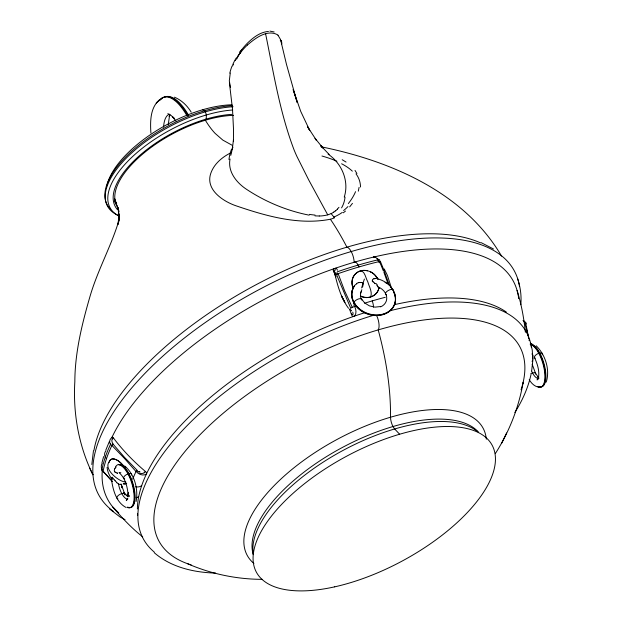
<?xml version="1.0" encoding="UTF-8"?>
<svg xmlns="http://www.w3.org/2000/svg" width="622" height="622" viewBox="0 0 622 622"><rect width="100%" height="100%" fill="white"/><g stroke="black" fill="none" stroke-linecap="round" stroke-linejoin="round"><path stroke-width="0.93" d="M168.282 124.486L169.65 114.697M532.821 359.049L532.93 355.831M91.823 464.525L93.456 450.725M520.808 304.718C521.648 295.839 520.365 286.796 517.527 278.361M531.662 370.899L532.883 360.006L532.222 349.867L530.535 342.947M117.939 224.317L119.276 213.836L119.035 219.341L118.094 207.46L119.012 212.086M230.039 159.014C227.528 171.579 236.492 182.65 246.328 189.181C265.283 201.777 286.835 210.765 309.181 215.165M359.088 187.354L358.311 191.172M136.109 501.495C138.434 489.094 134.609 474.633 125.006 466.189M538.255 378.985C539.873 371.8 537.657 364.399 534.64 357.891M523.164 382.242C518.802 407.612 509.123 431.987 495.291 453.671M379.062 288.173L379.093 287.706M230.257 73.031L229.3 80.899L230.498 87.321M230.785 155.407L232.791 147.064L232.247 149.373L233.522 139.414L233.421 141.544L233.538 129.773L232.504 109.122L229.432 83.014M118.048 224.34L119.424 218.788C111.719 245.363 97.786 269.715 90.034 296.329C81.972 324.124 74.959 352.518 74.834 381.636C72.929 413.397 78.753 446.122 92.896 474.71M101.938 462.861L103.61 456.595M169.619 114.743L169.184 116.446L169.993 114.775M531.048 374.374C528.078 387.972 522.278 400.809 514.829 412.526M362.579 287.107L363.264 284.005L362.68 282.8A2.846 2.713 31.6 0 0 361.351 282.575M361.864 289.681L360.465 293.164M344.254 197.05C349.408 181.088 341.742 163.322 328.136 154.17M114.518 469.074L114.285 470.838L114.852 472.067M105.826 450.095L109.215 441.814M232.628 65.909L233.343 64.276M235.256 60.645L235.435 60.233M532.067 361.452L532.393 360.744M501.705 443.175L506.603 432.982M546.24 382.087C550.206 369.717 545.346 354.734 536.187 345.785M236.687 58.048L237.767 56.369M127.79 498.377L126.274 500.593L127.222 499.458M538.598 377.725L537.081 379.941L538.03 378.806M352.464 203.34L349.681 206.885M338.967 207.328L337.334 209.155M241.608 50.009L240.66 51.121A1.788 1.174 36 0 0 240.193 52.979M120.925 484.227L119.245 484.367L116.78 482.789M159.216 99.986C150.05 108.174 150.197 121.702 150.897 133.046M247.393 45.017C255.043 38.471 266.683 29.273 277.241 34.599A37.724 15.861 -29.3 0 1 278.011 35.229M160.087 99.606L156.239 102.995L162.451 97.786M345.498 211.052L343.313 212.817M360.527 270.881C364.943 270.827 365.713 278.555 367.75 281.68C369.064 286.493 372.601 291.943 370.673 296.958A14.283 13.07 40.3 0 1 360.332 296.189M335.39 210.889L333.719 212.102M356.453 305.868A224.628 99.528 -28.3 0 0 352.27 307.307L350.73 308.201L337.287 276.409L336.424 274.302L338.135 273.649A235.007 104.123 -28.3 0 1 379.42 261.528L380.361 261.38L383.797 269.824M231.555 152.46C222.559 156.76 214.061 163.718 210.757 173.421C205.392 189.228 222.062 200.673 234.945 205.423C265.159 215.787 298.327 225.498 330.406 219.232A35.54 21.669 2.4 0 0 334.62 217.793A35.703 17.183 67.3 0 1 331.114 213.548A21.747 14.43 5.4 0 1 327.724 214.847M373.923 278.524L372.485 279.605L372.384 280.755M360.107 282.598L360.433 282.543A6.166 6.103 66.7 0 1 361.343 282.497M380.337 306.568L374.957 307.144L369.452 305.884L364.671 302.984M125.893 482.073C118.786 481.933 103.05 468.887 109.285 461.703A14.283 7.06 57.3 0 1 122.604 464.961A4.937 4.906 65.6 0 0 120.023 464.455A4.89 4.478 -7 0 0 119.401 464.533A4.914 4.191 -7.8 0 0 118.786 464.712M268.471 31.45C260.159 32.017 253.193 37.561 247.439 43.143A55.755 24.701 -28.3 0 0 240.722 51.113M319.265 216.013L314.989 215.873M269.847 31.1L274.178 31.979M215.609 573.08C193.862 572.512 171.011 567.28 154.233 552.686M262.259 579.346C236.632 579.3 211.006 573.951 187.517 563.688M365.425 270.438L367.252 270.741M539.95 387.164C535.2 387.296 531.476 383.486 529.213 379.677M321.006 146.761C390.686 160.95 464.144 192.206 501.565 256.116M117.457 473.015L115.84 472.611M333.781 270.741L336.424 274.302M112.341 477.416L113.95 479.321M139.616 471.927L138.908 471.585M232.006 145.175L222.832 140.105L215.119 133.388A65.901 25.432 73.6 0 1 205.571 120.598M481.195 242.666L493.503 248.994M174.409 97.18C181.554 100.119 187.199 105.608 191.203 112.147M125.038 519.627L120.217 517.107L109.472 508.889M118.437 484.002L118.499 484.04A13.389 5.17 73.6 0 0 127.774 499.062M378.985 288.211L378.487 287.551M125.908 507.412C116.594 502.428 113.328 491.123 111.773 481.374M342.201 159.73L346.057 162.062M167.823 113.632L170.964 115.373L174.222 118.343L172.481 116.734L175.956 121.111M538.784 377.562L537.486 376.574L538.349 377.352L535.456 373.13L532.191 364.282M118.794 512.979L112.924 507.155C122.013 517.823 131.607 528.156 142.671 536.809M124.019 493.106L128.218 496.776A1.788 0.754 -47.3 0 1 127.58 496.333A224.628 99.528 -28.3 0 1 128.435 492.367M374.794 283.212L373.223 281.805M523.405 320.486L525.022 323.005L527.985 335.056M127.191 495.975L126.227 495.065M123.817 492.919L123.413 492.538M278.003 35.229L280.522 39.513L286.47 64.338L297.192 102.482L293.141 89.568L300.706 111.338L309.764 130.519L307.47 126.616L316.567 140.51L315.066 138.333L322.896 147.997L320.75 145.641L329.155 154.489M125.255 494.156L124.097 493.044M136.024 471.546A1.788 0.389 -39.3 0 1 137.213 470.364L124.61 457.442L112.963 444.022A1.788 0.653 -46.2 0 0 111.906 445.469L124.54 458.5L136.024 471.546A224.628 99.528 -28.3 0 0 132.665 479.22M119.237 472.782C125.481 478.388 127.619 487.244 128.085 495.33M112.185 481.117L103.065 471.422A235.007 104.123 -28.3 0 1 111.906 445.469M112.31 481.475L110.794 479.896M110.421 479.5L103.726 471.857M399.627 434.234L394.675 428.97A8.926 3.444 73.6 0 1 390.523 417.23C390.818 387.693 385.935 358.334 378.199 329.893A10.714 4.136 73.6 0 0 376.769 315.82M125.247 466.819L123.436 465.435A5.023 4.797 38.6 0 0 122.581 465.007M376.815 285.288L378.277 287.24M531.911 353.926L532.992 355.24M361.677 299.19L364.951 303.303M125.341 466.943L125.66 467.441M115.07 480.899L114.114 479.562M355.022 170.412L356.919 173.522M111.859 479.057C109.371 475.628 107.388 471.655 107.085 467.379M379.389 259.576L379.879 260.408M348.522 308.302C340.413 297.3 337.233 283.959 334.084 270.92L335.864 276.821L333.664 270.71M352.27 307.307L344.557 290.699L338.135 273.649M89.607 468.016L92.958 474.773M384.248 268.953L387.42 275.422L391.316 287.636M124.649 493.782L121.243 484.32L122.036 487.819L121.22 484.188M379.42 261.528L381.146 265.462M381.372 265.983L381.924 267.305M382.133 267.833L382.779 269.419M382.989 269.956L383.401 271.013M383.914 272.343L388.159 284.106M383.992 270.36L389.294 285.101M115.008 199.934L118.732 211.223M517.069 290.466C521.384 304.041 523.918 318.13 525.38 332.288M351.407 310.238L351.57 310.883M280.709 40.205L280.872 41.029A1.788 1.586 -10 0 0 280.273 40.181M526.064 324.816L525.971 324.357M526.259 325.749L528.77 338.749M265.602 33.821C273.579 72.86 279.869 112.636 294.12 150.026A72.688 28.052 73.6 0 0 296.943 156.503L308.699 179.913L327.716 214.831A21.677 14.314 5.3 0 1 323.541 215.663L321.854 215.888A26.132 16.942 5 0 1 319.257 215.966M528.366 337.038L528.56 338.026M529.003 339.977L529.097 340.467M518.437 296.919L518.569 298.622M160.437 99.823A51.766 19.982 73.6 0 1 187.898 115.638M159.636 100.103A51.719 19.958 73.6 0 1 187.066 115.894M163.578 127.215A33.915 13.093 73.6 0 1 169.316 114.184M117.675 215.142A91.45 40.523 -28.3 0 1 130.021 154.481A91.45 40.523 -28.3 0 1 233.071 106.72M119.3 216.207A89.941 39.847 -28.3 0 1 132.393 156.752A89.941 39.847 -28.3 0 1 232.729 109.993M205.968 119.152A8.926 3.444 73.6 0 0 206.255 114.992A3.569 1.376 73.6 0 0 204.521 110.778A8.926 3.444 73.6 0 0 202.383 109.837M110.545 209.101A91.045 40.344 -28.3 0 1 135.184 148.207A91.045 40.344 -28.3 0 1 232.177 105.662M106.945 185.776A87.702 38.859 -28.3 0 1 231.889 104.791M117.472 209.692A84.794 37.569 -28.3 0 1 142.492 153.09A84.794 37.569 -28.3 0 1 231.718 114.386M117.371 206.613A83.006 36.776 -28.3 0 1 147.025 150.508A83.006 36.776 -28.3 0 1 233.561 115.373M119.432 464.65A22.314 8.615 73.6 0 1 133.823 489.187A22.314 8.615 73.6 0 1 127.424 507.155M124.765 478.948A4.463 1.975 -28.3 0 1 126.46 474.617A4.463 1.975 -28.3 0 1 131.584 475.045M120.03 464.548A22.275 8.599 73.6 0 1 134.165 488.387A22.275 8.599 73.6 0 1 128.622 507.28M113.943 459.075A14.275 7.386 56.4 0 1 123.288 465.614M123.203 484.002A14.283 7.06 57.3 0 0 126.663 483.278A14.283 6.539 56.6 0 1 123.366 483.496M390.46 286.851A22.314 18.054 18.8 0 1 389.846 310.883A22.314 18.054 18.8 0 1 361.335 310.65A22.314 18.054 18.8 0 1 353.918 286.555M385.057 282.334A22.314 18.054 18.8 0 1 386.55 283.337M378.013 286.851A13.389 10.831 18.8 0 1 386.682 297.005A13.389 10.831 18.8 0 1 380.563 306.887M361.351 299.407A13.389 10.831 18.8 0 1 361.195 291.788M386.581 294.836A4.463 1.975 -28.3 0 1 388.167 290.552A4.463 1.975 -28.3 0 1 393.392 290.863M538.947 378.316A13.389 5.17 73.6 0 1 531.654 371.217M530.784 373.666A4.463 1.975 -28.3 0 1 535.659 374.125M115.56 466.772A5.956 4.727 -9.4 0 1 118.561 464.315M118.833 464.813A22.275 8.599 73.6 0 1 133.287 489.195A22.275 8.599 73.6 0 1 126.927 507.272M109.06 462.41A14.174 7.254 53.6 0 1 110.615 459.72L111.836 459.028A14.298 7.324 55.1 0 1 113.88 458.896M115.257 468.133A8.84 6.282 -11.2 0 1 116.151 467.013M114.58 469.089A9.462 7.456 7.7 0 1 115.101 468.117M115.816 472.386A3.522 2.177 61 0 1 114.907 471.849M117.605 473.288A19.593 5.746 -2.7 0 1 117.037 473.179M120.878 472.759A15.853 4.782 -3.1 0 1 119.09 472.549M116.913 482.618A15.853 14.415 -86.7 0 1 115.28 480.713M111.882 477.556A2.846 1.019 52.7 0 1 112.217 477.222M111.688 477.75A6.166 1.983 40.5 0 1 111.781 477.455M111.906 478.365A9.54 3.079 21.1 0 1 111.703 477.828M112.318 478.924A8.84 2.993 5.7 0 1 111.719 478.264M112.139 479.406A5.956 2.185 -5.2 0 1 111.773 478.963M376.271 277.746A5.956 3.343 -61.8 0 1 378.067 279.2M378.262 278.99A22.275 18.03 18.8 0 1 394.651 304.08A22.275 18.03 18.8 0 1 365.588 312.609A22.275 18.03 18.8 0 1 354.175 286.066A5.956 4.401 -24 0 1 356.857 283.842M378.876 288.32A14.283 12.86 43.8 0 1 361.055 296.158M367.478 270.757A14.283 12.86 43.8 0 0 354.61 274.815A14.283 12.86 43.8 0 0 353.304 288.445A4.937 4.284 12.8 0 1 353.654 287.022M370.409 271.798A14.283 12.86 43.8 0 1 377.764 279.107M379.008 287.675A14.283 12.65 36.7 0 1 370.626 296.849M364.165 270.368A14.174 12.907 51 0 0 356.826 272.693L355.014 274.333A14.283 13 48 0 0 353.218 276.992L353.164 277.07A14.275 13.023 45.2 0 0 353.397 288.787M374.841 278.633A8.84 5.24 -53.2 0 1 376.061 278.353M373.977 278.944A9.462 6.407 -69.6 0 1 374.926 278.516M373.13 281.953A3.522 2.923 51.8 0 1 372.158 280.88M374.631 283.321A19.593 12.837 30.3 0 1 375.128 283.787M375.843 283.375A15.853 10.263 30.6 0 1 377.422 285.094M354.252 286.097A4.914 4.035 -13.3 0 0 353.988 286.571A4.89 4.167 -3.4 0 0 353.77 287.061A22.275 18.03 18.8 0 0 372.772 315.338A22.275 18.03 18.8 0 0 393.866 292.573M361.646 287.955A15.853 0.832 -74.4 0 1 364.391 279.053M358.622 282.722A9.54 9.089 -31.4 0 1 360.076 282.372M356.624 283.453A8.84 7.495 -23.8 0 1 358.599 282.606M530.239 344.153A4.914 2.519 -63.3 0 1 530.589 344.005M530.605 343.904A5.956 2.721 -52.5 0 1 532.276 344.409M530.62 343.873A22.275 8.599 73.6 0 1 544.919 367.478A22.275 8.599 73.6 0 1 539.429 386.627M530.239 343.997A22.314 8.615 73.6 0 1 544.623 368.543A22.314 8.615 73.6 0 1 538.232 386.503M532.082 344.681A8.84 3.662 -63.6 0 1 532.284 345.435M367.26 270.694A14.298 12.938 48.8 0 1 370.572 271.915M370.619 271.791A14.275 12.805 47.5 0 1 377.64 278.881M146.551 473.933A7.542 5.699 37.2 0 1 136.164 471.468M146.497 473.878A1.812 1.096 49.1 0 0 145.634 471.694A6.71 4.797 33.6 0 1 144.11 472.191M137.719 515.319A214.745 95.15 -28.3 0 1 137.54 513.383M137.392 508.975A214.745 95.15 -28.3 0 1 364.585 312.757M394.332 304.663A214.745 95.15 -28.3 0 1 506.355 312.088M365.596 302.898A224.628 99.528 -28.3 0 1 385.275 297.3M145.665 471.663A180.162 137.711 25.8 0 1 113.383 437.904A1.835 0.964 66.9 0 0 111.851 437.538A230.303 102.039 -28.3 0 1 334.061 268.704A230.303 102.039 -28.3 0 1 518.313 296.103M138.644 472.051A6.679 6.259 10.8 0 1 136.832 470.683M140.02 471.958A5.512 4.307 24.3 0 1 139.662 471.81M144.514 472.689A6.026 4.883 24.4 0 1 139.771 473.264M113.049 443.991A6.166 4.276 39.6 0 1 112.31 438.86M111.633 445.663A7.448 6.539 1.2 0 1 110.506 443.984M110.203 444.007A7.565 5.917 21.4 0 1 111.921 437.608M101.907 469.797A235.303 104.255 -28.3 0 1 110.724 443.906M337.334 271.791A235.303 104.255 -28.3 0 1 378.534 259.693M115.583 510.087A230.303 102.039 -28.3 0 1 102.218 471.406M112.473 438.961A6.71 4.44 17.8 0 1 113.608 438.075M137.781 497.141A1.812 0.847 45.9 0 0 138.667 496.854A7.542 4.867 21.4 0 1 136.156 497.639M129.531 495.952A7.542 4.867 21.4 0 1 128.816 495.462M129.135 496.442A6.679 4.144 22.4 0 1 128.902 496.278M103.555 471.639A1.788 0.466 -42.1 0 1 103.065 471.422M103.283 471.81A6.166 5.271 -10.8 0 1 102.381 469.968M102.669 471.655A7.448 6.096 19.2 0 1 101.518 469.89M102.055 469.742A7.565 6.873 26.4 0 1 102.156 463.367M379.762 261.543A6.321 1.011 67.7 0 1 380.073 262.212M378.308 260.913A7.441 1.516 68.7 0 1 378.884 262.22M373.635 256.979A7.565 3.273 74.3 0 1 378.067 260.501M373.659 257.049A1.835 1.532 37.4 0 1 374.825 257.197M377.422 258.519A5.761 2.55 76.8 0 1 378.969 260.494M352.76 312.151A6.142 1.407 62.1 0 1 351.321 313.706M333.384 270.811A180.162 53.912 70.6 0 1 335.398 275.196M349.595 309.398A180.162 53.912 70.6 0 1 351.741 315.152A1.812 1.718 62 0 0 353.996 316.279A7.55 4.471 70.1 0 0 353.7 304.889M349.976 308.683A6.71 2.193 71.6 0 1 350.443 310.137M336.945 272.607A7.441 2.791 74.3 0 1 337.567 274.139M333.408 270.819A1.819 1.641 23.3 0 1 334.263 268.626M335.033 270.531A7.565 1.695 80.8 0 1 337.443 270.205M523.195 382.841A7.55 5.124 25.9 0 1 522.845 383.502M525.022 323.005A1.788 1.05 -11.8 0 1 525.878 323.891M525.621 322.079A7.441 5.987 17.5 0 1 526.134 323.899M523.016 320.439A7.565 5.621 2.5 0 1 525.046 322.243M106.463 458.748A7.596 6.142 18.8 0 1 105.958 450.864M141.699 485.627A7.596 6.142 18.8 0 1 135.65 486.808M358.995 266.939A7.596 2.931 73.6 0 0 354.167 262.251A10.714 4.136 73.6 0 0 346.913 247.183A159.279 61.477 73.6 0 0 330.406 219.255M372.205 300.892A7.596 2.931 73.6 0 1 373.457 307.182M191.187 564.916A204.949 90.804 -28.3 0 1 298.7 362.665A204.949 90.804 -28.3 0 1 521.049 389.776M253.916 563.446A133.987 59.37 -28.3 0 1 337.785 439.054A133.987 59.37 -28.3 0 1 486.303 439.202M253.278 554.614A128.777 57.061 -28.3 0 1 340.638 448.408A128.777 57.061 -28.3 0 1 478.598 432.267M253.325 554.466A129.547 57.403 -28.3 0 1 341.183 451.424A129.547 57.403 -28.3 0 1 477.673 431.707M390.08 310.72A217.646 96.433 -28.3 0 1 531.39 347.441M154.225 552.033A217.646 96.433 -28.3 0 1 181.57 431.458A217.646 96.433 -28.3 0 1 373.488 315.307M113.406 511.393A236.065 104.589 -28.3 0 1 251.576 293.67A236.065 104.589 -28.3 0 1 519.541 286.695M93.969 450.336A232.06 102.817 -28.3 0 1 254.826 285.389A232.06 102.817 -28.3 0 1 480.518 242.868M281.416 40.733A88.705 37.009 -32.6 0 1 281.836 43.96M237.612 56.377A76.56 37.452 -22.4 0 1 240.03 52.979M240.279 52.971A55.84 24.678 -26.3 0 1 247.377 45.017M236.539 59.323A87.096 43.12 -24 0 1 241.157 51.517M232.877 64.354A96.737 46.541 -23.2 0 1 236.135 58.103M229.821 73.139A108.174 51.183 -24.2 0 1 232.06 66.018M228.989 159.551A61.749 29.506 -39.8 0 1 231.516 149.179M315.043 215.072A41.184 23.76 5 0 1 309.437 214.38M342.325 212.382A43.828 24.724 -1.6 0 1 333.734 217.101M333.765 212.133A23.963 15.799 5.1 0 1 331.161 213.587M337.412 209.186A32.484 20.891 3.1 0 1 335.483 210.936M345.008 197.065A61.166 37.942 -0.8 0 1 341.571 207.88M321.971 156.013A111.727 38.727 -2.3 0 1 336.922 161.254M341.618 163.773A116.695 47.101 -8.3 0 1 352.332 171.159M356.017 173.857A116.073 50.172 -16.4 0 1 360.496 187.02M355.543 191.669A98.789 42.63 -19.8 0 1 348.343 203.565M347.947 206.574A65.147 33.005 -8.3 0 1 343.601 210.547M163.625 97.568A51.719 19.958 73.6 0 1 188.699 115.42M535.192 358.218A4.463 1.975 -28.3 0 1 537.836 353.669A4.463 1.975 -28.3 0 1 542.236 354.765M530.62 344.378A22.275 8.599 73.6 0 1 544.297 369.662A22.275 8.599 73.6 0 1 537.735 386.62M355.364 304.142A4.463 1.975 -28.3 0 1 354.229 301.857A4.463 1.975 -28.3 0 1 359.042 298.817A4.463 1.975 -28.3 0 1 361.81 300.068M117.853 498.782A4.463 1.975 -28.3 0 1 119.836 494.397A4.463 1.975 -28.3 0 1 124.804 494.957M116.897 205.268A83.006 36.776 -28.3 0 1 114.619 201.411M116.679 203.433A82.112 36.379 -28.3 0 1 114.572 198.41M344.837 302.331L341.633 296.22L344.852 302.37M334.69 586.841A133.878 59.315 -28.3 0 0 493.246 447.545A133.878 59.315 -28.3 0 0 294.851 491.714A133.878 59.315 -28.3 0 0 334.69 586.841"/></g></svg>
